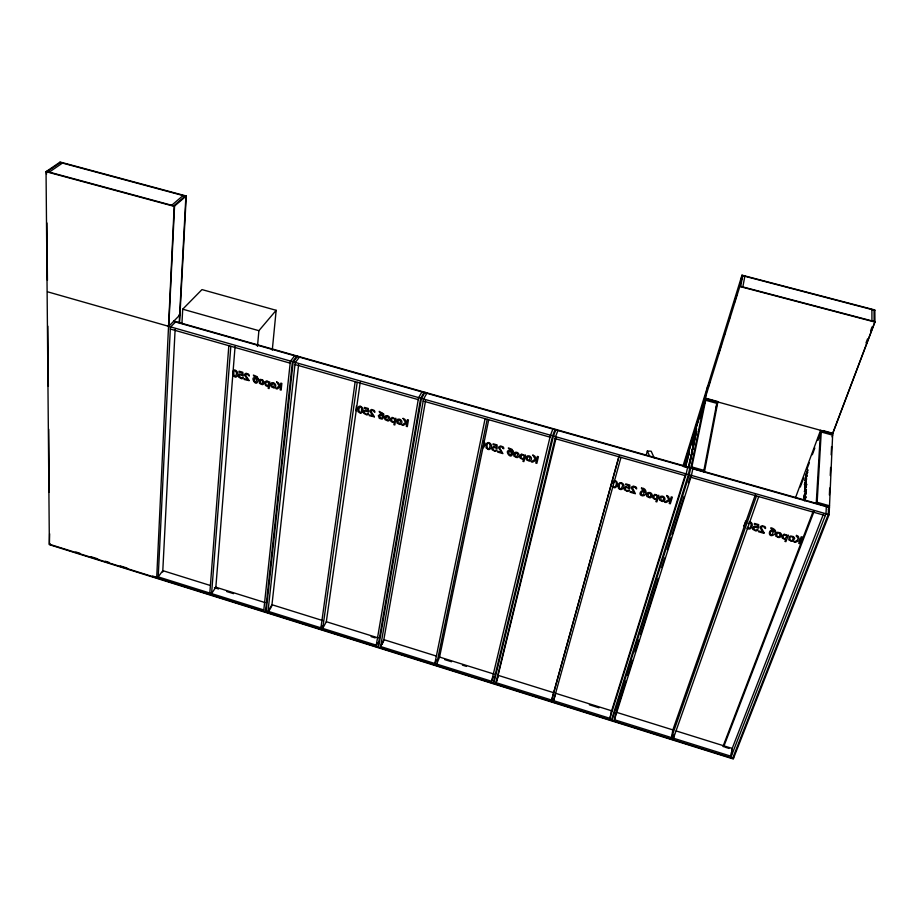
<?xml version="1.0" encoding="UTF-8"?>
<svg xmlns="http://www.w3.org/2000/svg" width="921" height="921" viewBox="0 0 921 921"><rect width="100%" height="100%" fill="white"/><g stroke="black" fill="none" stroke-linecap="round" stroke-linejoin="round"><path stroke-width="1.38" d="M693.133 447.33L691.74 452.107L692.615 448.826M179.503 323.432L186.261 196.012L60.153 162.038L46.05 171.663L49.366 544.679L733.254 758.962L829.119 514.655L832.722 433.261L874.95 321.682L739.908 286.155L683.923 466.82M828.589 507.321L828.267 514.413L732.679 758.294M829.384 495.038L829.694 488.061M830.258 475.524L830.627 467.396M831.179 454.893L831.559 446.558M186.261 196.012L174.184 206.362L156.72 577.34L152.61 576.051M690.266 460.465L691.153 456.574L690.566 458.359M826.333 506.677L825.987 513.768L730.71 757.684M158.147 578.307L170.397 327.208L175.508 321.97M162.729 572.056L175.117 329.522M179.238 322.362L185.904 196.311L59.727 162.326M181.944 323.478L182.715 309.191L201.975 289.585L276.162 310.308L272.271 350.164M816.236 503.327L820.565 430.314L795.56 497.57M817.077 503.568L821.336 430.533L817.836 439.939M806.681 478.736L804.344 484.584M692.983 447.871L691.878 451.52L693.582 445.211L692.178 449.943L693.122 447.33M209.815 593.055L228.834 345.697M230.826 346.261L211.577 593.596L215.848 587.207L235.062 346.584M694.422 439.398L693.974 440.86L695.332 436.37L693.283 444.751L694.365 439.639M257.477 346.377L258.893 330.685L276.162 310.308M263.659 611.36L290.357 361.343L294.651 355.782M265.432 611.924L292.383 361.918L296.654 356.346M266.1 612.131L293.143 362.137L297.702 356.185M267.873 612.684L295.169 362.713L299.417 357.129M271.81 606.133L298.588 364.658M692.776 447.341L694.077 442.863L693.294 445.683M733.749 755.681L733.415 758.536L49.366 544.23L49.642 533.8M731.032 755.059L731.343 752.422M355.161 381.674L320.922 627.834L322.131 625.612M357.21 382.25L322.73 628.398L326.322 621.71L360.226 382.169M376.033 646.565L418.548 397.826L421.933 391.909M377.852 647.141L420.621 398.413L423.994 392.496M378.543 647.359L421.404 398.643L424.995 392.311M380.361 647.923L423.487 399.23L426.837 393.302M425.537 400.75L383.597 641.062L381.973 644.493M674.114 734.371L673.447 738.216L758.72 496.592M755.462 494.473L672.86 729.904L671.501 737.606L756.486 495.959M694.871 437.613L695.666 434.735L694.607 438.442L696.564 431.074L695.436 435.138M744.709 523.37L744.824 522.725M742.844 286.926L744.824 276.265M740.703 286.362L742.729 275.713M717.804 402.132L704.484 471.805L690.796 467.914L705.198 398.655L717.804 402.132L716.078 407.577M874.95 322.051L874.846 309.963L742.004 275.172L739.839 286.5L874.95 322.051L832.699 433.664L705.129 398.459L707.731 385.934M703.667 471.575L717.045 401.924M485.102 418.675L434.839 663.511L436.289 660M692.811 468.777L691.429 475.478L613.996 721.12M487.209 419.274L436.681 664.087L439.57 657.064L488.648 420.16M691.613 468.156L705.958 398.862M689.794 467.926L688.401 474.614L611.36 720.291M690.715 467.707L689.23 474.845L612.085 720.521M690.854 456.217L692.143 452.119L691.878 452.936M694.987 436.623L695.516 435.288L694.503 439.202M687.607 467.304L686.191 473.993L609.449 719.692M685.604 466.97L689.081 450.219M688.896 454.732L689.357 452.568M688.908 455.216L689.507 452.407M805.23 482.926L805.161 483.87L806.359 479.899L804.919 484.711L806.451 479.334M491.261 682.668L550.436 435.357L552.865 429.071M493.126 683.255L552.577 435.967L554.995 429.67M493.829 683.474L553.383 436.197L555.95 429.474M495.694 684.061L555.524 436.807L557.919 430.498M556.123 437.878L496.534 681.655M694.549 439.881L694.238 441.021M689.967 460.362L690.785 457.518M694.998 437.797L694.63 438.73M692.016 451.693C693.478 446.961 690.105 458.105 692.235 451.267M689.196 464.61L689.553 462.929M690.174 461.007L689.61 463.102M618.82 456.758L551.656 700.087L619.211 455.803M620.984 457.369L553.556 700.674L555.685 693.317L611.636 710.793L609.875 718.311L496.039 682.668L498.537 675.473L553.797 692.73M693.283 445.822L692.822 447.226M646.151 455.181L647.348 451.037L651.182 451.198L654.129 457.76M691.187 456.114L691.763 453.857L690.727 458.29M688.85 467.2L689.438 464.898L688.92 466.394M694.756 438.649L693.732 442.598L694.572 439.904L694.238 441.297M688.586 467.5L689.276 465.45L688.747 467.408M683.025 465.899L742.004 275.172M685.431 460.615L689.265 448.262M690.969 442.771L693.939 433.158M696.495 424.926L697.773 420.816M702.021 407.094L705.854 394.741M708.399 386.498L709.677 382.399M718.576 353.676L721.534 344.097M724.079 335.9L725.357 331.79M728.741 320.853L730.019 316.743M734.256 303.067L737.226 293.5M739.759 285.291L741.889 278.453M689.15 450.404L705.198 398.655M684.614 466.705L687.607 457.081L688.436 456.897L685.351 466.912M703.84 405.113L705.958 398.286M691.913 444.198L693.191 440.111M695.39 432.905L696.656 428.818M699.96 418.318L701.307 413.84M703.759 406.057L705.106 401.591M691.015 456.194C692.811 450.749 689.288 461.755 691.084 456.332M690.854 457.173L691.038 456.597M690.405 459.349C691.372 457.357 688.482 465.37 690.117 460.949M690.623 458.508L690.082 460.212M690.163 460.684L689.438 463.021L690.658 458.808M611.21 712.175L685.339 474.591M688.459 467.592L689.668 463.355M616.598 710.839L626.05 680.803M627.765 675.346L632.497 660.334M635.076 652.137L638.944 639.853M640.671 634.396L658.285 578.423M661.727 567.497L664.732 557.942M667.311 549.745L671.179 537.461M672.042 534.733L684.073 496.511M688.378 482.857L690.531 476.03M612.949 483.721L613.19 482.984M692.684 448.711L692.972 447.882M804.194 500.368L805.887 496.465L804.896 500.794M493.276 676.498L491.595 681.275L380.603 646.53L383.838 639.658L436.381 656.074M804.252 500.656L805.656 497.317L804.896 500.356M800.303 487.013L803.814 477.608M806.819 469.537L809.317 462.803M812.322 454.744L814.832 448.009M817.813 440.353L819.31 436.312M865.993 342.969L867.524 338.94M870.564 330.869L872.095 326.84M831.997 436.842L832.642 435.149L821.256 432.007M722.962 746.528L813.162 511.351M723.687 746.758L814.003 511.581M731.665 749.798L823.547 513.814M828.405 509.75L829.453 507.08L173.896 321.061M377.357 642.881L376.275 645.172L268.034 611.279L271.96 604.729L323.19 620.719M689.392 463.516L689.921 462.215M744.191 524.866L743.569 525.868M355.99 410.743L356.462 405.885M268.529 611.59L271.154 607.227M748.232 523.715C753.056 519.386 751.064 531.624 747.357 527.33M168.428 326.644L179.963 314.855M613.72 481.959C618.049 479.093 616.517 489.488 612.995 486.346M173.77 205.832L185.133 196.104M171.697 205.268L183.083 195.551M47.524 291.796L829.119 514.655M49.262 172.123L62.467 163.063M47.236 171.571L60.475 162.533M613.789 480.82C617.864 479.576 618.544 485.655 615.665 487.416A2.233 1.819 17.1 0 1 614.203 487.693L612.269 486.76M482.201 447.007L483.617 446.017L483.986 442.276M749.234 522.023C753.274 521.516 753.021 527.238 750.258 528.735A2.303 1.83 10.2 0 1 748.704 528.988L747 528.309M741.946 275.506L874.858 310.319M46.05 171.663L174.184 206.362M705.21 398.079L717.678 401.521M822.948 430.568L832.722 433.261M821.313 430.936L832.688 434.067M705.877 399.242L716.975 402.304M705.67 400.267L716.78 403.329M182.715 309.191L258.893 330.685M178.893 314.994L179.618 315.201M691.867 466.947L703.897 470.355M817.157 502.29L829.51 505.802M173.551 321.406L829.43 507.563M168.036 326.08L168.773 326.287L174.553 206.051L46.476 171.364L46.511 174.23M170.304 329.027L290.161 363.162M294.962 364.532L418.238 399.633M423.176 401.038L550.01 437.153M555.087 438.603L685.638 475.777M690.865 477.274L825.297 515.553M210.057 585.399L162.81 570.652L158.216 576.891L263.809 609.955M215.848 587.207L265.029 602.564M326.322 621.71L378.174 637.896M439.57 657.064L494.128 674.103M672.86 729.904L616.161 712.209L614.434 719.738L731.251 756.314L732.195 748.439L676.152 730.94M214.455 587.69L218.542 588.968M226.716 591.524L233.52 593.654M371.105 636.63L375.192 637.908M444.716 659.62L451.532 661.75M462.434 665.146L466.521 666.424M589.371 704.795L598.926 707.788M724.827 747.115L729.052 748.428M49.722 543.827L50.356 544.023M75.787 551.99L79.908 553.279M90.88 556.71L97.741 558.863M105.247 561.211L109.334 562.501M120.248 565.908L127.063 568.05M483.916 441.124L485.171 443.876L483.675 447.456A2.187 1.784 25.1 0 1 482.282 447.733M392.035 421.369C389.433 416.407 397.596 418.456 393.716 421.853A1.37 1.105 30.2 0 1 392.07 421.381M745.365 521.102L745.895 522.46M647.348 451.037L649.685 456.286M46.925 222.974L47.432 280.318M47.823 326.161L48.353 386.302M48.721 429.267L49.273 492.275M874.052 310.101L874.121 321.464M871.888 309.537L871.934 320.888M239.31 375.826L240.761 377.921A1.462 1.151 37.5 0 0 242.085 377.564L243.271 377.414L242.73 378.37A2.36 1.842 37.5 0 1 241.636 378.738L238.804 377.219A2.878 2.245 37.5 0 1 238.343 375.918L239.529 373.926L242.235 374.789L241.981 372.867L238.988 372.003L239.057 371.209L242.787 372.28L243.225 375.952L240.105 374.72A1.589 1.243 37.5 0 0 239.472 375.227L239.31 375.826M520.779 456.62L521.194 457.99A1.393 1.14 22.6 0 0 522.909 458.497C526.432 456.747 521.148 452.269 520.779 456.62M270.613 384.529L271.131 386.682L273.963 388.006A2.475 1.946 36.1 0 0 275.183 387.476C276.945 385.323 274.504 382.031 271.925 382.733A2.567 2.026 36.2 0 0 270.901 383.539L270.613 384.529M358.58 409.937C362.736 419.792 362.448 398.574 358.58 409.937M807.671 472.116L805.276 479.035L806.554 473.636L805.507 476.019L807.855 469.71L806.819 473.371L807.671 472.116M805.115 480.831L806.784 475.57L805.115 480.831M804.62 487.635L806.359 482.339L804.62 487.635M805.092 496.016L803.803 500.414L806.197 492.551L805.092 496.016M806.128 486.23L804.401 491.699L806.715 484.204L806.128 486.23M264.028 382.054L263.475 384.103A2.475 1.946 36.6 0 1 262.266 384.633L259.434 383.32L259.181 380.177A2.567 2.015 36.7 0 1 260.206 379.371L262.623 379.82L264.028 382.054M618.014 486.323L618.578 488.579L620.512 489.512A2.233 1.819 16.8 0 0 621.986 489.235C628.03 484.999 618.44 478.552 618.014 486.323M764.073 532.729L763.993 533.328L758.467 531.728L758.743 530.957L762.853 532.142L760.124 527.791A2.625 2.084 9.5 0 1 760.366 526.593L762.335 525.695L764.891 526.593A2.303 1.83 9.4 0 1 765.535 527.675L765.501 528.573L764.499 527.768A1.508 1.197 9.5 0 0 763.889 526.835L761.989 526.559L761.207 527.756L764.073 532.729M249.061 380.592L244.1 379.464L244.169 378.669L247.853 379.728L244.652 375.423A2.441 1.911 37.4 0 1 244.606 374.214L246.057 373.235L248.371 374.053A2.141 1.681 37.3 0 1 249.142 375.123L249.303 376.033L248.29 375.25A1.405 1.094 37.3 0 0 247.588 374.329C242.707 373.558 248.555 378.612 249.061 380.592M232.691 372.786L233.094 375.515L235.373 377.011A2.141 1.669 37.7 0 0 236.616 376.701C240.853 373.27 233.37 366.144 232.691 372.786M382.629 416.327C380.327 423.176 378.013 410.593 382.629 416.327M804.586 490.571L805.863 486.852L804.586 490.571M502.751 447.986L503.752 448.78L503.695 447.882A2.187 1.784 23.9 0 0 502.981 446.8L500.54 445.948L498.837 446.881A2.487 2.038 24 0 0 498.745 448.09L501.726 452.43L497.835 451.302L497.662 452.096L502.901 453.604L499.735 448.032L500.31 446.812L502.083 447.065A1.428 1.174 24 0 1 502.751 447.986M513.101 451.186C511.823 464.391 501.415 445.591 512.214 452.119L511.754 450.139L508.668 448.895L508.369 447.917L511.869 449.252L513.101 451.186M805.357 480.198L806.612 476.41L805.357 480.198M806.174 483.318L804.908 487.278L806.174 483.318M253.885 379.763C256.268 386.97 258.156 374.893 253.885 379.763M259.86 381.478C262.416 388.8 264.212 376.332 259.86 381.478M268.702 383.62L267.873 385.462A1.358 1.071 36.4 0 1 266.284 385.001C263.867 382.572 268.495 379.924 268.702 383.62M271.568 384.84C274.101 392.173 275.966 379.694 271.568 384.84M378.427 415.785L379.314 418.364L382.238 419.101L383.585 417.558L383.781 413.978L379.21 411.376L379.556 412.355L382.572 413.587L383.124 415.567L380.315 413.955L378.427 415.785M628.824 485.597L628.755 487.508L625.82 486.576L624.104 488.51A3.005 2.441 16.4 0 0 624.392 489.811L627.339 491.388A2.464 2.003 16.4 0 0 628.652 491.054L629.446 490.133L628.064 490.248A1.531 1.243 16.4 0 1 626.487 490.559L625.244 489.465L625.52 487.854A1.658 1.347 16.4 0 1 626.326 487.382L629.665 488.683L629.849 485.045L625.785 483.882L625.566 484.653L628.824 485.597M774.492 530.887L774.319 532.039C768.943 525.649 766.813 539.038 773.928 534.79C781.158 529.195 763.313 524.602 774.492 530.887M781.515 534.479L780.317 537.058A2.671 2.118 8.8 0 1 778.752 537.53L775.724 536.126L776.207 533.029A2.775 2.199 8.8 0 1 777.623 532.28L780.375 532.81L781.515 534.479M632.439 487.646L635.398 493.725L630.022 492.171L630.24 491.388L634.235 492.551L631.38 488.199A2.544 2.072 16 0 1 631.564 487.002L633.395 486.081L635.893 486.956A2.233 1.819 16 0 1 636.572 488.038L636.584 488.936L635.582 488.142A1.462 1.186 16 0 0 634.937 487.209L633.671 486.841L632.439 487.646M806.428 489.627L803.906 497.731C802.398 496.304 807.602 489.811 805.76 490.951L806.428 489.627M258.179 379.061C257.074 390.953 247.611 372.66 257.396 379.245L256.752 377.265L253.805 376.067L253.413 375.089L257.258 376.735L258.179 379.061M753.597 528.332L754.875 530.093A1.577 1.255 9.9 0 0 756.532 529.794L757.983 529.69L757.097 530.611A2.533 2.015 9.8 0 1 755.727 530.922L752.733 529.322A3.097 2.464 9.8 0 1 752.503 528.032L754.414 526.121L757.419 527.077L757.592 525.177L754.253 524.21L754.529 523.439L758.697 524.636L758.294 528.251L754.898 526.927A1.715 1.358 9.8 0 0 754.023 527.399L753.597 528.332M236.662 373.143C233.566 384.575 232.161 363.311 236.662 373.143M794.604 538.244L793.395 540.823A2.682 2.118 8.3 0 1 791.818 541.295L788.779 539.89L789.285 536.793A2.786 2.199 8.3 0 1 790.713 536.045L793.476 536.586L794.604 538.244M651.216 494.807C648.085 501.991 646.323 489.12 651.216 494.807M641.028 493.161C644.159 499.838 645.494 487.14 641.028 493.161M390.642 419.251C389.468 423.361 396.18 421.3 393.866 424.696L394.821 424.961L395.903 418.272L394.925 418.652L392.093 417.397L390.642 419.251M663.96 498.48C660.783 505.664 659.068 492.781 663.96 498.48M641.453 488.118C641.35 490.479 646.484 489.281 645.218 492.344C642.547 487.255 636.641 494.98 642.57 495.878C647.866 495.878 646.841 487.508 641.453 488.118M657.329 496.58L656.028 498.791A1.428 1.151 14.8 0 1 655.073 498.791A1.451 1.174 14.8 0 1 654.255 498.273C652.367 495.982 656.903 493.334 657.329 496.58M363.438 411.629L363.415 412.078A2.89 2.326 31.7 0 0 363.818 413.368L366.696 414.911A2.372 1.911 31.7 0 0 367.847 414.554L368.469 413.61L367.226 413.748A1.474 1.186 31.7 0 1 365.821 414.093L364.555 413.011L364.635 411.388A1.6 1.289 31.7 0 1 365.315 410.904L368.515 412.148L368.273 408.487L364.428 407.393L364.313 408.176L367.398 409.062L367.548 410.985L365.2 410.029L363.438 411.629M384.598 417.478L385.013 419.642L387.902 420.978A2.487 2.015 30.5 0 0 389.192 420.46C391.172 418.353 388.685 414.968 386.06 415.705A2.59 2.095 30.6 0 0 384.943 416.511L384.598 417.478M490.34 445.027C487.278 457.334 484.826 437.199 490.34 445.027M396.629 420.943L397.043 423.096L399.933 424.443A2.498 2.015 29.9 0 0 401.234 423.925C403.237 421.818 400.739 418.422 398.102 419.17A2.59 2.095 29.9 0 0 396.986 419.964L396.629 420.943M374.34 416.822L369.229 415.659L369.344 414.864L373.12 415.958L370.023 411.641A2.452 1.98 31.4 0 1 370.058 410.421L371.624 409.465L373.995 410.305A2.153 1.738 31.4 0 1 374.743 411.388L374.859 412.286L373.845 411.503A1.405 1.14 31.4 0 0 373.166 410.582C368.158 409.684 373.834 414.807 374.34 416.822M357.693 408.901L357.958 411.618L360.249 413.138A2.153 1.738 32 0 0 361.562 412.838C366.167 409.454 358.718 402.247 357.693 408.901M511.65 452.879C508.876 459.74 507.103 447.099 511.65 452.879M385.565 417.8C387.902 425.168 390.354 412.666 385.565 417.8M397.607 421.265C399.91 428.633 402.431 416.131 397.607 421.265M268.414 385.945L268.184 388.305L269.105 388.57L269.761 381.847L268.851 382.238C264.776 377.265 263.038 387.868 268.414 385.945M694.169 441.643L693.432 444.187L694.169 441.643M276.622 381.916L279.224 386.037L275.874 388.604L277.117 388.961L280.479 386.705L280.145 389.836L281.147 390.124L281.849 383.412L280.847 383.124L280.537 386.072L278.361 382.814L276.622 381.916M780.421 534.548C776.299 542.63 775.033 527.998 780.421 534.548M769.898 532.822C772.857 539.522 774.814 526.824 769.898 532.822M519.847 455.872C518.442 460.028 525.534 457.921 522.898 461.329L523.876 461.605L525.407 454.939L524.371 455.308L521.482 454.03L519.847 455.872M793.511 538.325C789.332 546.395 788.134 531.762 793.511 538.325M786.707 536.379L785.222 538.566A1.474 1.163 8.6 0 1 783.437 538.037C781.561 535.734 786.373 533.109 786.707 536.379M491.849 448.02L491.802 448.469A2.936 2.395 24.3 0 0 492.148 449.77L495.061 451.325A2.406 1.969 24.3 0 0 496.292 450.991L496.995 450.047L495.682 450.173A1.497 1.22 24.3 0 1 494.197 450.496L492.942 449.413L493.115 447.802A1.623 1.324 24.3 0 1 493.863 447.318L497.121 448.596L497.087 444.935L493.138 443.807L492.977 444.59L496.143 445.499L496.189 447.422L493.783 446.443L491.849 448.02M513.642 454.053L513.953 456.206L516.888 457.576A2.533 2.072 23 0 0 518.258 457.069C520.503 455.009 517.959 451.509 515.265 452.292A2.625 2.153 23 0 0 514.056 453.086L513.642 454.053M622.78 485.068C618.877 497.305 617.461 477.193 622.78 485.068M526.018 457.61L526.317 459.763L529.264 461.133A2.533 2.072 22.2 0 0 530.646 460.638C532.902 458.577 530.358 455.066 527.664 455.86A2.636 2.153 22.3 0 0 526.444 456.643L526.018 457.61M486 445.246L486.115 447.963L488.418 449.506A2.187 1.784 24.7 0 0 489.811 449.218C494.83 445.868 487.382 438.592 486 445.246M514.632 454.387C516.716 461.766 519.858 449.252 514.632 454.387M527.019 457.944C529.08 465.335 532.292 452.81 527.019 457.944M403.064 418.399L405.539 422.532L401.89 425.065L403.156 425.433L406.806 423.2L406.288 426.331L407.312 426.63L408.44 419.93L407.404 419.642L406.909 422.578L404.826 419.308L403.064 418.399M652.977 496.154C651.331 500.356 658.826 498.215 655.844 501.611L656.846 501.899L658.849 495.268L657.744 495.636L654.796 494.335L652.977 496.154M646.6 494.278L646.795 496.431L649.777 497.812A2.59 2.107 15.2 0 0 651.251 497.328C653.749 495.348 651.17 491.71 648.407 492.551A2.694 2.187 15.2 0 0 647.095 493.311L646.6 494.278M659.332 497.95L659.505 500.091L662.51 501.485A2.602 2.107 14.5 0 0 663.983 500.989C666.505 499.021 663.926 495.383 661.151 496.212A2.705 2.187 14.5 0 0 659.827 496.983L659.332 497.95M532.902 455.124L535.239 459.28L531.267 461.766L532.58 462.146L536.529 459.959L535.792 463.079L536.851 463.378L538.417 456.712L537.357 456.402L536.678 459.337L534.687 456.045L532.902 455.124M782.194 535.907C780.294 540.143 788.203 537.979 784.865 541.364L785.901 541.663L788.364 535.089L787.19 535.435L784.197 534.111L782.194 535.907M666.666 495.533L668.865 499.689L664.571 502.129L665.918 502.521L670.177 500.379L669.222 503.476L670.304 503.787L672.353 497.167L671.259 496.856L670.361 499.758L669.383 499.217L668.485 496.465L666.666 495.533M796.504 535.423L796.216 536.172C799.912 538.417 797.586 540.846 793.937 541.962L795.318 542.365L799.877 540.27L798.714 543.344L799.819 543.666L802.341 537.093L801.224 536.77L800.119 539.66L799.129 539.119L798.346 536.367L796.504 535.423"/></g></svg>
